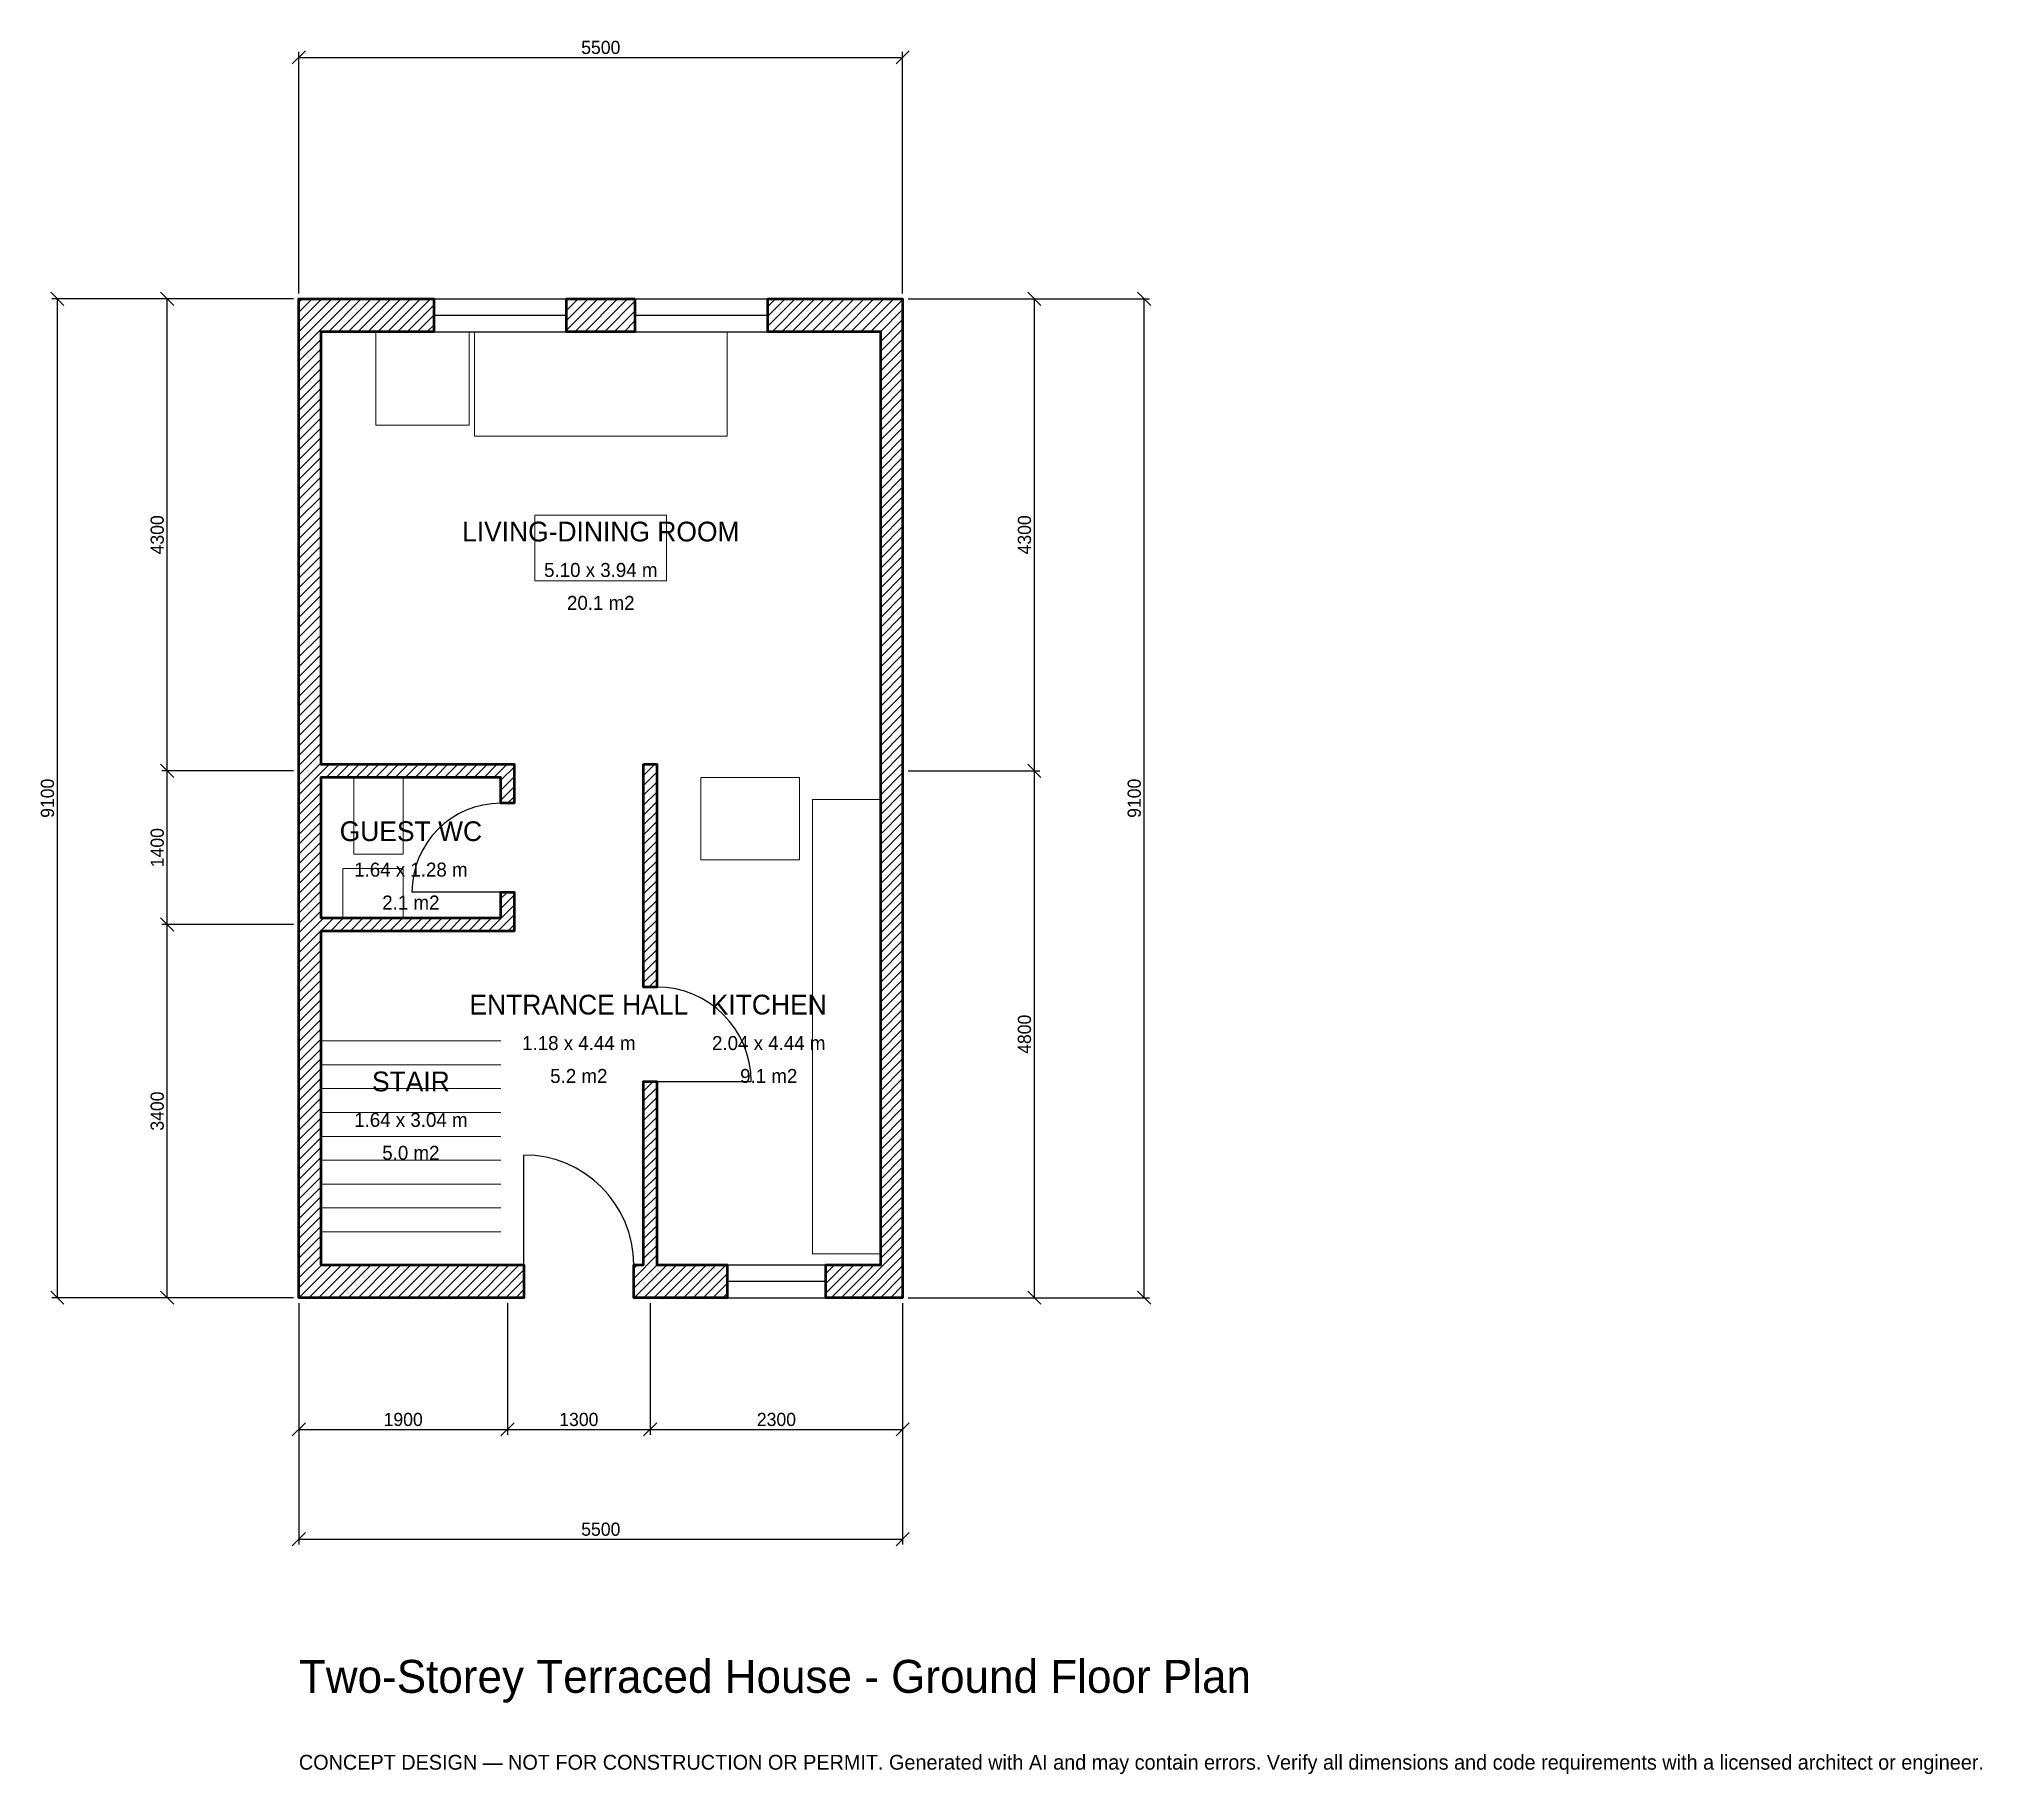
# Model space of a CAD drawing. Header units: millimetres. Extents: x -2369 to 15333, y -4341 to 11469.
import ezdxf
from ezdxf.enums import TextEntityAlignment as Align

# ---------------------------------------------------------------- set-up
doc = ezdxf.new("R2010")
doc.units = ezdxf.units.MM
for name, color, linetype, lineweight in [('A-ANNO-DIMS', 1, 'Continuous', 13), ('A-ANNO-TEXT', 7, 'Continuous', 18), ('A-AREA-IDEN', 7, 'Continuous', 18), ('A-DOOR', 2, 'Continuous', 25), ('A-FLOR-FIXT', 9, 'Continuous', 13), ('A-FLOR-STRS', 3, 'Continuous', 18), ('A-FURN', 9, 'Continuous', 13), ('A-GLAZ', 4, 'Continuous', 25), ('A-WALL', 7, 'Continuous', 50), ('A-WALL-PATT', 8, 'Continuous', 13)]:
    doc.layers.add(name, color=color, linetype=linetype, lineweight=lineweight)
doc.dimstyles.new('PLAN', dxfattribs={"dimtxt": 120, "dimasz": 80, "dimexe": 50, "dimexo": 50, "dimgap": 30, "dimtad": 1, "dimdec": 0, "dimtsz": 60, "dimcen": 2.5, "dimclrd": 1, "dimclre": 1, "dimazin": 3, "dimtfac": 1, "dimtmove": 0, "dimatfit": 3})

msp = doc.modelspace()

# ---------------------------------------------------------------- hatches: boundary and pattern name
at = {"layer": 'A-WALL-PATT'}
h = msp.add_hatch(dxfattribs=at)
h.set_pattern_fill('ANSI31', color=8, scale=20)
h.paths.add_polyline_path([(200, -0.001), (0, -0.001), (0, 0), (-0.001, 0), (-0.001, 0), (-0.001, 300), (0, 300), (0, 3300), (0, 3340), (-0.001, 3340), (-0.001, 3460), (0, 3460), (0, 3500), (0, 4700), (0, 4740), (-0.001, 4740), (-0.001, 4860), (0, 4860), (0, 4900), (0, 8800), (-0.001, 8800), (-0.001, 9100), (0, 9100), (0, 9100.001), (200, 9100.001), (200, 9100), (1228.3333, 9100), (1228.3333, 8800), (200, 8800), (200, 4900), (200, 4860), (1840, 4860), (1960, 4860), (1960, 4740), (1960, 4505), (1840, 4505), (1840, 4740), (200, 4740), (200, 4700), (200, 3500), (200, 3460), (1840, 3460), (1840, 3695), (1960, 3695), (1960, 3460), (1960, 3340), (1840, 3340), (200, 3340), (200, 3300), (200, 300), (1750, 300), (2050, 300), (2050, 0), (1750, 0), (200, 0), (200, -0.001)])
h.paths.add_polyline_path([(3061.6667, 9100), (3061.6667, 8800), (2438.3333, 8800), (2438.3333, 9100), (3061.6667, 9100)])
h.paths.add_polyline_path([(5300, 9100), (5300, 9100.001), (5500, 9100.001), (5500, 9100), (5500.001, 9100), (5500.001, 8800), (5500, 8800), (5500, 4900), (5500, 4700), (5500, 300), (5500.001, 300), (5500.001, 0), (5500.001, 0), (5500, 0), (5500, -0.001), (5300, -0.001), (5300, 0), (4800, 0), (4800, 300), (5300, 300), (5300, 4700), (5300, 4900), (5300, 8800), (4271.6667, 8800), (4271.6667, 9100), (5300, 9100)])
h.paths.add_polyline_path([(3350, 0), (3260, 0), (3260, -0.001), (3140, -0.001), (3140, 0), (3050, 0), (3050, 0), (3050, 300), (3050, 300), (3140, 300), (3140, 1970), (3260, 1970), (3260, 300), (3350, 300), (3900, 300), (3900, 0), (3350, 0)])
h.paths.add_polyline_path([(3140, 4860), (3260, 4860), (3260, 2830), (3140, 2830), (3140, 4860)])

# ---------------------------------------------------------------- linework, layer by layer
at = {"layer": 'A-DOOR'}
for p, q in [((1840, 3695), (1030, 3695)), ((3260, 1970), (4120, 1970)), ((2050, 300), (2050, 1300))]:
    msp.add_line(p, q, dxfattribs=at)
for centre, radius, start, end in [((1840, 3695), 810, 90, 180), ((3260, 1970), 860, 0, 90), ((2050, 300), 1000, 0, 90)]:
    msp.add_arc(centre, radius, start, end, dxfattribs=at)
at = {"layer": 'A-FLOR-FIXT'}
for points in [[(500, 4040), (950, 4040), (950, 4740), (500, 4740)], [(4680, 400), (5300, 400), (5300, 4540), (4680, 4540)], [(400, 3460), (950, 3460), (950, 3910), (400, 3910)]]:
    msp.add_lwpolyline(points, close=True, dxfattribs=at)
at = {"layer": 'A-FLOR-STRS'}
for p, q in [((200, 2340), (1840, 2340)), ((200, 2122.5), (1840, 2122.5)), ((200, 1905), (1840, 1905)), ((200, 1687.5), (1840, 1687.5)), ((200, 1470), (1840, 1470)), ((200, 1252.5), (1840, 1252.5)), ((200, 1035), (1840, 1035)), ((200, 817.5), (1840, 817.5)), ((200, 600), (1840, 600))]:
    msp.add_line(p, q, dxfattribs=at)
at = {"layer": 'A-FURN'}
for points in [[(700, 7950), (1550, 7950), (1550, 8800), (700, 8800)], [(1600, 7850), (3900, 7850), (3900, 8800), (1600, 8800)], [(2150, 6530), (3350, 6530), (3350, 7130), (2150, 7130)], [(3660, 3990), (4560, 3990), (4560, 4740), (3660, 4740)]]:
    msp.add_lwpolyline(points, close=True, dxfattribs=at)
at = {"layer": 'A-GLAZ'}
for p, q in [((1228.3333, 9100), (2438.3333, 9100)), ((3061.6667, 9100), (4271.6667, 9100)), ((1228.3333, 8950), (2438.3333, 8950)), ((3061.6667, 8950), (4271.6667, 8950)), ((1228.3333, 8800), (2438.3333, 8800)), ((3061.6667, 8800), (4271.6667, 8800)), ((3900, 300), (4800, 300)), ((3900, 150), (4800, 150)), ((3900, 0), (4800, 0))]:
    msp.add_line(p, q, dxfattribs=at)
at = {"layer": 'A-WALL'}
for points in [[(200, -0.001), (0, -0.001), (0, 0), (-0.001, 0), (-0.001, 0), (-0.001, 300), (0, 300), (0, 3300), (0, 3340), (-0.001, 3340), (-0.001, 3460), (0, 3460), (0, 3500), (0, 4700), (0, 4740), (-0.001, 4740), (-0.001, 4860), (0, 4860), (0, 4900), (0, 8800), (-0.001, 8800), (-0.001, 9100), (0, 9100), (0, 9100.001), (200, 9100.001), (200, 9100), (1228.3333, 9100), (1228.3333, 8800), (200, 8800), (200, 4900), (200, 4860), (1840, 4860), (1960, 4860), (1960, 4740), (1960, 4505), (1840, 4505), (1840, 4740), (200, 4740), (200, 4700), (200, 3500), (200, 3460), (1840, 3460), (1840, 3695), (1960, 3695), (1960, 3460), (1960, 3340), (1840, 3340), (200, 3340), (200, 3300), (200, 300), (1750, 300), (2050, 300), (2050, 0), (1750, 0), (200, 0), (200, -0.001)], [(3061.6667, 9100), (3061.6667, 8800), (2438.3333, 8800), (2438.3333, 9100), (3061.6667, 9100)], [(5300, 9100), (5300, 9100.001), (5500, 9100.001), (5500, 9100), (5500.001, 9100), (5500.001, 8800), (5500, 8800), (5500, 4900), (5500, 4700), (5500, 300), (5500.001, 300), (5500.001, 0), (5500.001, 0), (5500, 0), (5500, -0.001), (5300, -0.001), (5300, 0), (4800, 0), (4800, 300), (5300, 300), (5300, 4700), (5300, 4900), (5300, 8800), (4271.6667, 8800), (4271.6667, 9100), (5300, 9100)], [(3140, 4860), (3260, 4860), (3260, 2830), (3140, 2830), (3140, 4860)], [(3350, 0), (3260, 0), (3260, -0.001), (3140, -0.001), (3140, 0), (3050, 0), (3050, 0), (3050, 300), (3050, 300), (3140, 300), (3140, 1970), (3260, 1970), (3260, 300), (3350, 300), (3900, 300), (3900, 0), (3350, 0)]]:
    msp.add_lwpolyline(points, close=True, dxfattribs=at)

# ---------------------------------------------------------------- texts
at = {"layer": 'A-ANNO-TEXT'}
for s, height, p in [('Two-Storey Terraced House - Ground Floor Plan', 300, (0, -3600)), ('CONCEPT DESIGN — NOT FOR CONSTRUCTION OR PERMIT. Generated with AI and may contain errors. Verify all dimensions and code requirements with a licensed architect or engineer.', 135, (0, -4300))]:
    msp.add_text(s, height=height, dxfattribs=at).set_placement(p)
at = {"layer": 'A-AREA-IDEN'}
for s, height, p in [('LIVING-DINING ROOM', 180, (2750, 6980)), ('5.10 x 3.94 m', 127.5, (2750, 6630)), ('20.1 m2', 127.5, (2750, 6330)), ('GUEST WC', 180, (1020, 4250)), ('1.64 x 1.28 m', 127.5, (1020, 3900)), ('2.1 m2', 127.5, (1020, 3600)), ('ENTRANCE HALL', 180, (2550, 2670)), ('KITCHEN', 180, (4280, 2670)), ('1.18 x 4.44 m', 127.5, (2550, 2320)), ('2.04 x 4.44 m', 127.5, (4280, 2320)), ('STAIR', 180, (1020, 1970)), ('5.2 m2', 127.5, (2550, 2020)), ('9.1 m2', 127.5, (4280, 2020)), ('1.64 x 3.04 m', 127.5, (1020, 1620)), ('5.0 m2', 127.5, (1020, 1320))]:
    msp.add_text(s, height=height, dxfattribs=at).set_placement(p, align=Align.MIDDLE_CENTER)

# ---------------------------------------------------------------- dimensions: what is measured, and where the dimension line sits
at = {"layer": 'A-ANNO-DIMS'}
for base, p1, p2, text in [((0, 11300), (0, 9100), (5500, 9100), '5500'), ((0, -1200), (0, 0), (1900, 0), '1900'), ((0, -2200), (0, 0), (5500, 0), '5500'), ((1900, -1200), (1900, 0), (3200, 0), '1300'), ((3200, -1200), (3200, 0), (5500, 0), '2300')]:
    msp.add_linear_dim(base=base, p1=p1, p2=p2, text=text, dimstyle='PLAN', dxfattribs=at).render()
for base, p1, p2, text in [((-2200, 0), (0, 0), (0, 9100), '9100'), ((-1200, 4800), (0, 4800), (0, 9100), '4300'), ((6700, 4800), (5500, 4800), (5500, 9100), '4300'), ((7700, 0), (5500, 0), (5500, 9100), '9100'), ((-1200, 3400), (0, 3400), (0, 4800), '1400'), ((6700, 0), (5500, 0), (5500, 4800), '4800'), ((-1200, 0), (0, 0), (0, 3400), '3400')]:
    msp.add_linear_dim(base=base, p1=p1, p2=p2, angle=90, text=text, dimstyle='PLAN', dxfattribs=at).render()

doc.saveas('drawing.dxf')
